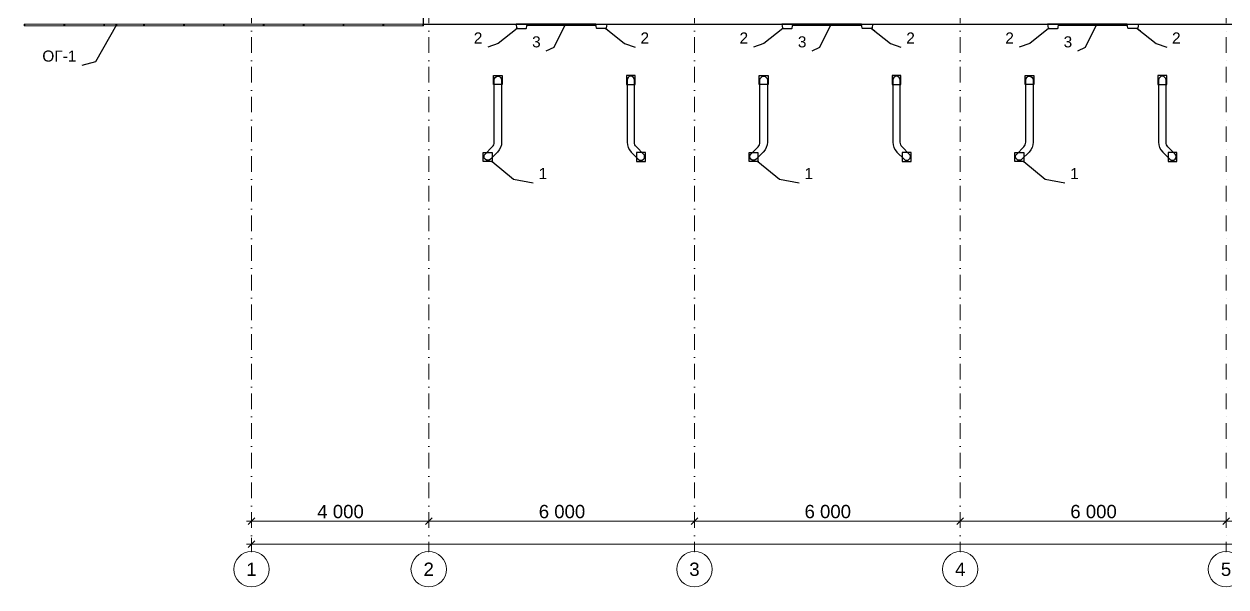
# Model space of a CAD drawing. Header units: millimetres. Extents: x -10605 to 104127, y -15987 to 52426.
# Drawn here: x -5136 to 21999, y -15987 to -3275 of the extents above; entities that cross this region are included whole.
import ezdxf
from ezdxf.enums import TextEntityAlignment as Align

# ---------------------------------------------------------------- set-up
doc = ezdxf.new("R2010")
doc.units = ezdxf.units.MM
doc.header["$MEASUREMENT"] = 0
doc.linetypes.add('Dot & Dashed', pattern=[670.277762, 352.777767, -176.388884, 0, -141.111112])
for name, color, linetype in [('Лестницы', 7, 'Continuous'), ('Оси', 7, 'Continuous'), ('Стены', 7, 'Continuous')]:
    doc.layers.add(name, color=color, linetype=linetype)
for name, color, linetype, lineweight in [('Лестницы_Ном._пера__100', 7, 'Continuous', 9), ('Металлический каркас здания_Ном._пера__98', 7, 'Continuous', 25), ('Оси_Ном._пера__200', 7, 'Continuous', 0), ('Оси_Ном._пера__97', 7, 'Continuous', 35), ('Оси_Ном._пера__98', 7, 'Continuous', 25), ('Оси_Ном._пера__99', 7, 'Continuous', 15), ('Отделочный_маркеры отделки_Ном._пера__200', 7, 'Continuous', 0), ('Стены _Ном._пера__91', 255, 'Continuous', 0), ('Стены _Ном._пера__98', 7, 'Continuous', 25)]:
    doc.layers.add(name, color=color, linetype=linetype, lineweight=lineweight)
doc.layers.add('Стены _Ном._пера__2', color=7, linetype='Continuous', lineweight=0, true_color=0xc2747474)
doc.styles.add('РЎР“Р•РќР•Р\xa0РР\xa0_РЎРўРР›Р¬_1', font='arial.ttf')
doc.dimstyles.new('СГЕНЕРИР_СТИЛЬ__1', dxfattribs={"dimtxt": 0.18, "dimasz": 91.2, "dimexe": 0.18, "dimexo": 0.0625, "dimgap": 0.09, "dimtad": 0, "dimtih": 1, "dimtoh": 1, "dimdec": 4, "dimzin": 0, "dimdsep": 46, "dimcen": 0.09, "dimadec": 0, "dimazin": 0, "dimtfac": 1, "dimtdec": 4, "dimtmove": 0, "dimatfit": 3, "dimldrblk": 'ARROWHEAD_11', "dimfxl": 1, "dimtolj": 1, "dimtzin": 0, "dimarcsym": 0})
doc.dimstyles.new('СГЕНЕРИР_СТИЛЬ__2', dxfattribs={"dimtxt": 300, "dimasz": 142.5, "dimexe": 0.18, "dimexo": 0.0625, "dimgap": 0.09, "dimtad": 1, "dimtih": 1, "dimtoh": 1, "dimdec": 4, "dimzin": 0, "dimdsep": 46, "dimtxsty": 'РЎР“Р•РќР•Р\xa0РР\xa0_РЎРўРР›Р¬_1', "dimblk": 'ARROWHEAD_6', "dimblk1": 'ARROWHEAD_6', "dimblk2": 'ARROWHEAD_6', "dimcen": 0.09, "dimse1": 1, "dimse2": 1, "dimadec": 0, "dimazin": 0, "dimtfac": 1, "dimtdec": 4, "dimtmove": 0, "dimatfit": 3, "dimfxl": 1, "dimtolj": 1, "dimtzin": 0, "dimarcsym": 0})

# ---------------------------------------------------------------- blocks, each defined once
blk = doc.blocks.new('Перекрытие_2', base_point=(5971, -3275))
at = {"layer": 'Стены _Ном._пера__98', "color": 7, "linetype": 'Continuous', "lineweight": 25, "flags": 128}
blk.add_lwpolyline([(5971, -3275), (5985, -3366), (5995, -3375), (6198, -3375), (6208, -3366), (6221, -3275)], close=True, dxfattribs=at)
blk = doc.blocks.new('Перекрытие_3', base_point=(8021, -3275))
at = {"layer": 'Стены _Ном._пера__98', "color": 7, "linetype": 'Continuous', "lineweight": 25, "flags": 128}
blk.add_lwpolyline([(8021, -3275), (8008, -3366), (7998, -3375), (7795, -3375), (7785, -3366), (7771, -3275)], close=True, dxfattribs=at)
blk = doc.blocks.new('Перекрытие_4', base_point=(11971, -3275))
at = {"layer": 'Стены _Ном._пера__98', "color": 7, "linetype": 'Continuous', "lineweight": 25, "flags": 128}
blk.add_lwpolyline([(11971, -3275), (11985, -3366), (11995, -3375), (12198, -3375), (12208, -3366), (12221, -3275)], close=True, dxfattribs=at)
blk = doc.blocks.new('Перекрытие_5', base_point=(14021, -3275))
at = {"layer": 'Стены _Ном._пера__98', "color": 7, "linetype": 'Continuous', "lineweight": 25, "flags": 128}
blk.add_lwpolyline([(14021, -3275), (14008, -3366), (13998, -3375), (13795, -3375), (13785, -3366), (13771, -3275)], close=True, dxfattribs=at)
blk = doc.blocks.new('Перекрытие_6', base_point=(17971, -3275))
at = {"layer": 'Стены _Ном._пера__98', "color": 7, "linetype": 'Continuous', "lineweight": 25, "flags": 128}
blk.add_lwpolyline([(17971, -3275), (17985, -3366), (17995, -3375), (18198, -3375), (18208, -3366), (18221, -3275)], close=True, dxfattribs=at)
blk = doc.blocks.new('Перекрытие_7', base_point=(20021, -3275))
at = {"layer": 'Стены _Ном._пера__98', "color": 7, "linetype": 'Continuous', "lineweight": 25, "flags": 128}
blk.add_lwpolyline([(20021, -3275), (20008, -3366), (19998, -3375), (19795, -3375), (19785, -3366), (19771, -3275)], close=True, dxfattribs=at)
blk = doc.blocks.new('Морф_1')
at = {"layer": 'Стены _Ном._пера__91', "color": 255, "linetype": 'Continuous', "lineweight": 0, "flags": 128}
for points in [[(6221, -3301), (6221, -3299)], [(6421, -3299), (6221, -3299)], [(6421, -3301), (6221, -3301)], [(6421, -3301), (6421, -3299)]]:
    blk.add_lwpolyline(points, dxfattribs=at)
blk = doc.blocks.new('Морф_2')
at = {"layer": 'Стены _Ном._пера__91', "color": 255, "linetype": 'Continuous', "lineweight": 0, "flags": 128}
for points in [[(6221, -3301), (6221, -3299)], [(6221, -3299), (6421, -3299)], [(6421, -3301), (6221, -3301)], [(6421, -3299), (6421, -3301)], [(6621, -3299), (6421, -3299)], [(6421, -3301), (6621, -3301)], [(6621, -3301), (6621, -3299)]]:
    blk.add_lwpolyline(points, dxfattribs=at)
blk = doc.blocks.new('Морф_3')
at = {"layer": 'Стены _Ном._пера__91', "color": 255, "linetype": 'Continuous', "lineweight": 0, "flags": 128}
for points in [[(6321, -3301), (6321, -3299)], [(6321, -3299), (6621, -3299)], [(6621, -3301), (6321, -3301)], [(6621, -3299), (6621, -3301)], [(6821, -3299), (6621, -3299)], [(6621, -3301), (6821, -3301)], [(6821, -3301), (6821, -3299)]]:
    blk.add_lwpolyline(points, dxfattribs=at)
blk = doc.blocks.new('Морф_4')
at = {"layer": 'Стены _Ном._пера__91', "color": 255, "linetype": 'Continuous', "lineweight": 0, "flags": 128}
for points in [[(6321, -3301), (6321, -3299)], [(6321, -3299), (6621, -3299)], [(6621, -3301), (6321, -3301)], [(6621, -3299), (6621, -3301)], [(6821, -3299), (6621, -3299)], [(6621, -3301), (6821, -3301)], [(6821, -3301), (6821, -3299)]]:
    blk.add_lwpolyline(points, dxfattribs=at)
blk = doc.blocks.new('Морф_5')
at = {"layer": 'Стены _Ном._пера__91', "color": 255, "linetype": 'Continuous', "lineweight": 0, "flags": 128}
for points in [[(6521, -3301), (6521, -3299)], [(6521, -3299), (6821, -3299)], [(6821, -3301), (6521, -3301)], [(6821, -3299), (6821, -3301)], [(7021, -3299), (6821, -3299)], [(6821, -3301), (7021, -3301)], [(7021, -3301), (7021, -3299)]]:
    blk.add_lwpolyline(points, dxfattribs=at)
blk = doc.blocks.new('Морф_6')
at = {"layer": 'Стены _Ном._пера__91', "color": 255, "linetype": 'Continuous', "lineweight": 0, "flags": 128}
for points in [[(6721, -3301), (6721, -3299)], [(6721, -3299), (7021, -3299)], [(7021, -3301), (6721, -3301)], [(7021, -3299), (7021, -3301)], [(7221, -3299), (7021, -3299)], [(7021, -3301), (7221, -3301)], [(7221, -3301), (7221, -3299)]]:
    blk.add_lwpolyline(points, dxfattribs=at)
blk = doc.blocks.new('Морф_7')
at = {"layer": 'Стены _Ном._пера__91', "color": 255, "linetype": 'Continuous', "lineweight": 0, "flags": 128}
for points in [[(6921, -3301), (6921, -3299)], [(6921, -3299), (7221, -3299)], [(7221, -3301), (6921, -3301)], [(7221, -3299), (7221, -3301)], [(7421, -3299), (7221, -3299)], [(7221, -3301), (7421, -3301)], [(7421, -3301), (7421, -3299)]]:
    blk.add_lwpolyline(points, dxfattribs=at)
blk = doc.blocks.new('Морф_8')
at = {"layer": 'Стены _Ном._пера__91', "color": 255, "linetype": 'Continuous', "lineweight": 0, "flags": 128}
for points in [[(7121, -3301), (7121, -3299)], [(7121, -3299), (7421, -3299)], [(7421, -3301), (7121, -3301)], [(7421, -3299), (7421, -3301)], [(7621, -3299), (7421, -3299)], [(7421, -3301), (7621, -3301)], [(7621, -3301), (7621, -3299)]]:
    blk.add_lwpolyline(points, dxfattribs=at)
blk = doc.blocks.new('Морф_9')
at = {"layer": 'Стены _Ном._пера__91', "color": 255, "linetype": 'Continuous', "lineweight": 0, "flags": 128}
for points in [[(7321, -3301), (7321, -3299)], [(7321, -3299), (7621, -3299)], [(7621, -3301), (7321, -3301)], [(7621, -3299), (7621, -3301)], [(7771, -3299), (7621, -3299)], [(7621, -3301), (7771, -3301)], [(7771, -3299), (7771, -3301)]]:
    blk.add_lwpolyline(points, dxfattribs=at)
blk = doc.blocks.new('Морф_10')
at = {"layer": 'Стены _Ном._пера__91', "color": 255, "linetype": 'Continuous', "lineweight": 0, "flags": 128}
for points in [[(7521, -3301), (7521, -3299)], [(7521, -3299), (7771, -3299)], [(7771, -3301), (7521, -3301)], [(7771, -3299), (7771, -3301)]]:
    blk.add_lwpolyline(points, dxfattribs=at)
blk = doc.blocks.new('Морф_11')
at = {"layer": 'Стены _Ном._пера__91', "color": 255, "linetype": 'Continuous', "lineweight": 0, "flags": 128}
for points in [[(7721, -3301), (7721, -3299)], [(7721, -3299), (7771, -3299)], [(7771, -3301), (7721, -3301)], [(7771, -3299), (7771, -3301)]]:
    blk.add_lwpolyline(points, dxfattribs=at)
blk = doc.blocks.new('Морф_12')
at = {"layer": 'Стены _Ном._пера__91', "color": 255, "linetype": 'Continuous', "lineweight": 0, "flags": 128}
for points in [[(12221, -3301), (12221, -3299)], [(12421, -3299), (12221, -3299)], [(12421, -3301), (12221, -3301)], [(12421, -3301), (12421, -3299)]]:
    blk.add_lwpolyline(points, dxfattribs=at)
blk = doc.blocks.new('Морф_13')
at = {"layer": 'Стены _Ном._пера__91', "color": 255, "linetype": 'Continuous', "lineweight": 0, "flags": 128}
for points in [[(12221, -3301), (12221, -3299)], [(12221, -3299), (12421, -3299)], [(12421, -3301), (12221, -3301)], [(12421, -3299), (12421, -3301)], [(12621, -3299), (12421, -3299)], [(12421, -3301), (12621, -3301)], [(12621, -3301), (12621, -3299)]]:
    blk.add_lwpolyline(points, dxfattribs=at)
blk = doc.blocks.new('Морф_14')
at = {"layer": 'Стены _Ном._пера__91', "color": 255, "linetype": 'Continuous', "lineweight": 0, "flags": 128}
for points in [[(12321, -3301), (12321, -3299)], [(12321, -3299), (12621, -3299)], [(12621, -3301), (12321, -3301)], [(12621, -3299), (12621, -3301)], [(12821, -3299), (12621, -3299)], [(12621, -3301), (12821, -3301)], [(12821, -3301), (12821, -3299)]]:
    blk.add_lwpolyline(points, dxfattribs=at)
blk = doc.blocks.new('Морф_15')
at = {"layer": 'Стены _Ном._пера__91', "color": 255, "linetype": 'Continuous', "lineweight": 0, "flags": 128}
for points in [[(12321, -3301), (12321, -3299)], [(12321, -3299), (12621, -3299)], [(12621, -3301), (12321, -3301)], [(12621, -3299), (12621, -3301)], [(12821, -3299), (12621, -3299)], [(12621, -3301), (12821, -3301)], [(12821, -3301), (12821, -3299)]]:
    blk.add_lwpolyline(points, dxfattribs=at)
blk = doc.blocks.new('Морф_16')
at = {"layer": 'Стены _Ном._пера__91', "color": 255, "linetype": 'Continuous', "lineweight": 0, "flags": 128}
for points in [[(12521, -3301), (12521, -3299)], [(12521, -3299), (12821, -3299)], [(12821, -3301), (12521, -3301)], [(12821, -3299), (12821, -3301)], [(13021, -3299), (12821, -3299)], [(12821, -3301), (13021, -3301)], [(13021, -3301), (13021, -3299)]]:
    blk.add_lwpolyline(points, dxfattribs=at)
blk = doc.blocks.new('Морф_17')
at = {"layer": 'Стены _Ном._пера__91', "color": 255, "linetype": 'Continuous', "lineweight": 0, "flags": 128}
for points in [[(12721, -3301), (12721, -3299)], [(12721, -3299), (13021, -3299)], [(13021, -3301), (12721, -3301)], [(13021, -3299), (13021, -3301)], [(13221, -3299), (13021, -3299)], [(13021, -3301), (13221, -3301)], [(13221, -3301), (13221, -3299)]]:
    blk.add_lwpolyline(points, dxfattribs=at)
blk = doc.blocks.new('Морф_18')
at = {"layer": 'Стены _Ном._пера__91', "color": 255, "linetype": 'Continuous', "lineweight": 0, "flags": 128}
for points in [[(12921, -3301), (12921, -3299)], [(12921, -3299), (13221, -3299)], [(13221, -3301), (12921, -3301)], [(13221, -3299), (13221, -3301)], [(13421, -3299), (13221, -3299)], [(13221, -3301), (13421, -3301)], [(13421, -3301), (13421, -3299)]]:
    blk.add_lwpolyline(points, dxfattribs=at)
blk = doc.blocks.new('Морф_19')
at = {"layer": 'Стены _Ном._пера__91', "color": 255, "linetype": 'Continuous', "lineweight": 0, "flags": 128}
for points in [[(13121, -3301), (13121, -3299)], [(13121, -3299), (13421, -3299)], [(13421, -3301), (13121, -3301)], [(13421, -3299), (13421, -3301)], [(13621, -3299), (13421, -3299)], [(13421, -3301), (13621, -3301)], [(13621, -3301), (13621, -3299)]]:
    blk.add_lwpolyline(points, dxfattribs=at)
blk = doc.blocks.new('Морф_20')
at = {"layer": 'Стены _Ном._пера__91', "color": 255, "linetype": 'Continuous', "lineweight": 0, "flags": 128}
for points in [[(13321, -3301), (13321, -3299)], [(13321, -3299), (13621, -3299)], [(13621, -3301), (13321, -3301)], [(13621, -3299), (13621, -3301)], [(13771, -3299), (13621, -3299)], [(13621, -3301), (13771, -3301)], [(13771, -3299), (13771, -3301)]]:
    blk.add_lwpolyline(points, dxfattribs=at)
blk = doc.blocks.new('Морф_21')
at = {"layer": 'Стены _Ном._пера__91', "color": 255, "linetype": 'Continuous', "lineweight": 0, "flags": 128}
for points in [[(13521, -3301), (13521, -3299)], [(13521, -3299), (13771, -3299)], [(13771, -3301), (13521, -3301)], [(13771, -3299), (13771, -3301)]]:
    blk.add_lwpolyline(points, dxfattribs=at)
blk = doc.blocks.new('Морф_22')
at = {"layer": 'Стены _Ном._пера__91', "color": 255, "linetype": 'Continuous', "lineweight": 0, "flags": 128}
for points in [[(13721, -3301), (13721, -3299)], [(13721, -3299), (13771, -3299)], [(13771, -3301), (13721, -3301)], [(13771, -3299), (13771, -3301)]]:
    blk.add_lwpolyline(points, dxfattribs=at)
blk = doc.blocks.new('Морф_23')
at = {"layer": 'Стены _Ном._пера__91', "color": 255, "linetype": 'Continuous', "lineweight": 0, "flags": 128}
for points in [[(18221, -3301), (18221, -3299)], [(18421, -3299), (18221, -3299)], [(18421, -3301), (18221, -3301)], [(18421, -3301), (18421, -3299)]]:
    blk.add_lwpolyline(points, dxfattribs=at)
blk = doc.blocks.new('Морф_24')
at = {"layer": 'Стены _Ном._пера__91', "color": 255, "linetype": 'Continuous', "lineweight": 0, "flags": 128}
for points in [[(18221, -3301), (18221, -3299)], [(18221, -3299), (18421, -3299)], [(18421, -3301), (18221, -3301)], [(18421, -3299), (18421, -3301)], [(18621, -3299), (18421, -3299)], [(18421, -3301), (18621, -3301)], [(18621, -3301), (18621, -3299)]]:
    blk.add_lwpolyline(points, dxfattribs=at)
blk = doc.blocks.new('Морф_25')
at = {"layer": 'Стены _Ном._пера__91', "color": 255, "linetype": 'Continuous', "lineweight": 0, "flags": 128}
for points in [[(18321, -3301), (18321, -3299)], [(18321, -3299), (18621, -3299)], [(18621, -3301), (18321, -3301)], [(18621, -3299), (18621, -3301)], [(18821, -3299), (18621, -3299)], [(18621, -3301), (18821, -3301)], [(18821, -3301), (18821, -3299)]]:
    blk.add_lwpolyline(points, dxfattribs=at)
blk = doc.blocks.new('Морф_26')
at = {"layer": 'Стены _Ном._пера__91', "color": 255, "linetype": 'Continuous', "lineweight": 0, "flags": 128}
for points in [[(18321, -3301), (18321, -3299)], [(18321, -3299), (18621, -3299)], [(18621, -3301), (18321, -3301)], [(18621, -3299), (18621, -3301)], [(18821, -3299), (18621, -3299)], [(18621, -3301), (18821, -3301)], [(18821, -3301), (18821, -3299)]]:
    blk.add_lwpolyline(points, dxfattribs=at)
blk = doc.blocks.new('Морф_27')
at = {"layer": 'Стены _Ном._пера__91', "color": 255, "linetype": 'Continuous', "lineweight": 0, "flags": 128}
for points in [[(18521, -3301), (18521, -3299)], [(18521, -3299), (18821, -3299)], [(18821, -3301), (18521, -3301)], [(18821, -3299), (18821, -3301)], [(19021, -3299), (18821, -3299)], [(18821, -3301), (19021, -3301)], [(19021, -3301), (19021, -3299)]]:
    blk.add_lwpolyline(points, dxfattribs=at)
blk = doc.blocks.new('Морф_28')
at = {"layer": 'Стены _Ном._пера__91', "color": 255, "linetype": 'Continuous', "lineweight": 0, "flags": 128}
for points in [[(18721, -3301), (18721, -3299)], [(18721, -3299), (19021, -3299)], [(19021, -3301), (18721, -3301)], [(19021, -3299), (19021, -3301)], [(19221, -3299), (19021, -3299)], [(19021, -3301), (19221, -3301)], [(19221, -3301), (19221, -3299)]]:
    blk.add_lwpolyline(points, dxfattribs=at)
blk = doc.blocks.new('Морф_29')
at = {"layer": 'Стены _Ном._пера__91', "color": 255, "linetype": 'Continuous', "lineweight": 0, "flags": 128}
for points in [[(18921, -3301), (18921, -3299)], [(18921, -3299), (19221, -3299)], [(19221, -3301), (18921, -3301)], [(19221, -3299), (19221, -3301)], [(19421, -3299), (19221, -3299)], [(19221, -3301), (19421, -3301)], [(19421, -3301), (19421, -3299)]]:
    blk.add_lwpolyline(points, dxfattribs=at)
blk = doc.blocks.new('Морф_30')
at = {"layer": 'Стены _Ном._пера__91', "color": 255, "linetype": 'Continuous', "lineweight": 0, "flags": 128}
for points in [[(19121, -3301), (19121, -3299)], [(19121, -3299), (19421, -3299)], [(19421, -3301), (19121, -3301)], [(19421, -3299), (19421, -3301)], [(19621, -3299), (19421, -3299)], [(19421, -3301), (19621, -3301)], [(19621, -3301), (19621, -3299)]]:
    blk.add_lwpolyline(points, dxfattribs=at)
blk = doc.blocks.new('Морф_31')
at = {"layer": 'Стены _Ном._пера__91', "color": 255, "linetype": 'Continuous', "lineweight": 0, "flags": 128}
for points in [[(19321, -3301), (19321, -3299)], [(19321, -3299), (19621, -3299)], [(19621, -3301), (19321, -3301)], [(19621, -3299), (19621, -3301)], [(19771, -3299), (19621, -3299)], [(19621, -3301), (19771, -3301)], [(19771, -3299), (19771, -3301)]]:
    blk.add_lwpolyline(points, dxfattribs=at)
blk = doc.blocks.new('Морф_32')
at = {"layer": 'Стены _Ном._пера__91', "color": 255, "linetype": 'Continuous', "lineweight": 0, "flags": 128}
for points in [[(19521, -3301), (19521, -3299)], [(19521, -3299), (19771, -3299)], [(19771, -3301), (19521, -3301)], [(19771, -3299), (19771, -3301)]]:
    blk.add_lwpolyline(points, dxfattribs=at)
blk = doc.blocks.new('Морф_33')
at = {"layer": 'Стены _Ном._пера__91', "color": 255, "linetype": 'Continuous', "lineweight": 0, "flags": 128}
for points in [[(19721, -3301), (19721, -3299)], [(19721, -3299), (19771, -3299)], [(19771, -3301), (19721, -3301)], [(19771, -3299), (19771, -3301)]]:
    blk.add_lwpolyline(points, dxfattribs=at)
blk = doc.blocks.new('Wheel_Guide_WBM')
at = {"layer": 'Металлический каркас здания_Ном._пера__98', "color": 7, "linetype": 'Continuous', "lineweight": 25, "flags": 128}
for points in [[(-100, 100), (-100, -100), (100, -100), (100, 100)], [(129, -1638), (129, -1838), (329, -1838), (329, -1638)]]:
    blk.add_lwpolyline(points, close=True, dxfattribs=at)
blk.add_lwpolyline([(-84, 0), (-84, -1405, 0.198912), (8, -1626), (170, -1788, 1), (288, -1670), (126, -1508, -0.198912), (84, -1405), (84, 0, 1)], format="xyb", close=True, dxfattribs=at)
blk = doc.blocks.new('ARROWHEAD_11')
at = {"color": 0, "linetype": 'Continuous', "lineweight": 0}
blk.add_line((0, 0), (-1, 0), dxfattribs=at)
at = {"color": 0, "linetype": 'Continuous', "lineweight": 0, "const_width": 0.25, "flags": 128}
blk.add_lwpolyline([(-0.125, 0, 1), (0.125, 0, 1)], format="xyb", close=True, dxfattribs=at)
blk = doc.blocks.new('Перекрытие_75', base_point=(3875, -3275))
at = {"layer": 'Стены _Ном._пера__98', "color": 7, "linetype": 'Continuous', "lineweight": 25, "flags": 128}
blk.add_lwpolyline([(3875, -3275), (94125, -3275), (94125, -300), (3875, -300)], close=True, dxfattribs=at)
blk = doc.blocks.new('Перекрытие_76', base_point=(6221, -3299))
at = {"layer": 'Стены _Ном._пера__2', "linetype": 'Continuous', "lineweight": 0, "true_color": 0x979797}
blk.add_hatch(color=252, dxfattribs=at).paths.add_polyline_path([(6221, -3299), (7771, -3299), (7771, -3275), (6221, -3275)])
at = {"layer": 'Стены _Ном._пера__98', "color": 7, "linetype": 'Continuous', "lineweight": 25, "flags": 128}
blk.add_lwpolyline([(6221, -3299), (7771, -3299), (7771, -3275), (6221, -3275)], close=True, dxfattribs=at)
blk = doc.blocks.new('Перекрытие_77', base_point=(12221, -3299))
at = {"layer": 'Стены _Ном._пера__2', "linetype": 'Continuous', "lineweight": 0, "true_color": 0x979797}
blk.add_hatch(color=252, dxfattribs=at).paths.add_polyline_path([(12221, -3299), (13771, -3299), (13771, -3275), (12221, -3275)])
at = {"layer": 'Стены _Ном._пера__98', "color": 7, "linetype": 'Continuous', "lineweight": 25, "flags": 128}
blk.add_lwpolyline([(12221, -3299), (13771, -3299), (13771, -3275), (12221, -3275)], close=True, dxfattribs=at)
blk = doc.blocks.new('Перекрытие_78', base_point=(18221, -3299))
at = {"layer": 'Стены _Ном._пера__2', "linetype": 'Continuous', "lineweight": 0, "true_color": 0x979797}
blk.add_hatch(color=252, dxfattribs=at).paths.add_polyline_path([(18221, -3299), (19771, -3299), (19771, -3275), (18221, -3275)])
at = {"layer": 'Стены _Ном._пера__98', "color": 7, "linetype": 'Continuous', "lineweight": 25, "flags": 128}
blk.add_lwpolyline([(18221, -3299), (19771, -3299), (19771, -3275), (18221, -3275)], close=True, dxfattribs=at)
blk = doc.blocks.new('Ограждение_50')
at = {"layer": 'Лестницы_Ном._пера__100', "color": 7, "linetype": 'Continuous', "lineweight": 9, "flags": 128}
for points in [[(-5126, -3275), (-5128, -3275), (-5129, -3276), (-5131, -3278), (-5132, -3280), (-5134, -3282), (-5135, -3285), (-5135, -3288), (-5136, -3292), (-5136, -3295), (-5136, -3298), (-5135, -3302), (-5135, -3305), (-5134, -3308), (-5132, -3310), (-5131, -3312), (-5129, -3314), (-5128, -3315), (-5126, -3315), (-5124, -3315), (-5123, -3314), (-5121, -3312), (-5120, -3310), (-5118, -3308), (-5117, -3305), (-5117, -3302), (-5116, -3298), (-5116, -3295), (-5116, -3292), (-5117, -3288), (-5117, -3285), (-5118, -3282), (-5120, -3280), (-5121, -3278), (-5123, -3276), (-5124, -3275)], [(3875, -3315), (3875, -3275), (-5126, -3275), (-5126, -3315)], [(3875, -3315), (3875, -3275), (-5126, -3275), (-5126, -3315)], [(3875, -3315), (3875, -3275), (-5126, -3275), (-5126, -3315)], [(3875, -3315), (3875, -3275), (-5126, -3275), (-5126, -3315)], [(3875, -3315), (3875, -3275), (-5126, -3275), (-5126, -3315)], [(-4216, -3315), (-4216, -3275), (-4236, -3275), (-4236, -3315)], [(-3316, -3315), (-3316, -3275), (-3336, -3275), (-3336, -3315)], [(-2416, -3315), (-2416, -3275), (-2436, -3275), (-2436, -3315)], [(-1516, -3315), (-1516, -3275), (-1536, -3275), (-1536, -3315)], [(-615, -3315), (-615, -3275), (-635, -3275), (-635, -3315)], [(285, -3315), (285, -3275), (265, -3275), (265, -3315)], [(1185, -3315), (1185, -3275), (1165, -3275), (1165, -3315)], [(2085, -3315), (2085, -3275), (2065, -3275), (2065, -3315)], [(2985, -3315), (2985, -3275), (2965, -3275), (2965, -3315)], [(3875, -3275), (3873, -3275), (3872, -3276), (3870, -3278), (3869, -3280), (3867, -3282), (3866, -3285), (3866, -3288), (3865, -3292), (3865, -3295), (3865, -3298), (3866, -3302), (3866, -3305), (3867, -3308), (3869, -3310), (3870, -3312), (3872, -3314), (3873, -3315), (3875, -3315), (3877, -3315), (3878, -3314), (3880, -3312), (3881, -3310), (3883, -3308), (3884, -3305), (3884, -3302), (3885, -3298), (3885, -3295), (3885, -3292), (3884, -3288), (3884, -3285), (3883, -3282), (3881, -3280), (3880, -3278), (3878, -3276), (3877, -3275)]]:
    blk.add_lwpolyline(points, close=True, dxfattribs=at)
blk = doc.blocks.new('Стандартный Маркер Сетки_4')
at = {"layer": 'Оси_Ном._пера__200', "color": 7, "linetype": 'Dot & Dashed', "lineweight": 0}
for p in [(0, 0), (55187, 0)]:
    blk.add_line(p, (55187, 0), dxfattribs=at)
blk.add_point((55187, 0), dxfattribs=at)
blk.add_point((55187, 0), dxfattribs=at)
at = {"layer": 'Оси_Ном._пера__99', "color": 7, "linetype": 'Continuous', "lineweight": 15}
blk.add_circle((55587, 0), 400, dxfattribs=at)
at = {"layer": 'Оси_Ном._пера__200', "color": 7, "lineweight": 0, "style": 'РЎР“Р•РќР•Р\xa0РР\xa0_РЎРўРР›Р¬_1'}
blk.add_attdef('AC_MarkerText_1', text='', height=300, rotation=90, dxfattribs=at).set_placement((55368, -69), align=Align.TOP_CENTER)
blk = doc.blocks.new('*D2483')
at = {"layer": 'Оси_Ном._пера__200', "color": 7, "linetype": 'Continuous', "lineweight": 0}
for p, q in [((0, -15163), (0, -14881)), ((98000, -15163), (98000, -14881)), ((-112, -15022), (0, -15022)), ((0, -15022), (98000, -15022)), ((98000, -15022), (98113, -15022))]:
    blk.add_line(p, q, dxfattribs=at)
at = {"layer": 'Оси_Ном._пера__98', "color": 7, "linetype": 'Continuous', "lineweight": 25}
for p, q in [((75, -14947), (-75, -15097)), ((97925, -15097), (98075, -14947))]:
    blk.add_line(p, q, dxfattribs=at)
at = {"layer": 'Оси_Ном._пера__200', "color": 7, "lineweight": 0, "insert": (48371, -14962), "char_height": 300, "attachment_point": 7, "style": 'РЎР“Р•РќР•Р\xa0РР\xa0_РЎРўРР›Р¬_1'}
blk.add_mtext('\\A1;{\\pql;\\fArial|b0|i0|c204|p0;\\W1.000000;98\xa0000}', dxfattribs=at)
blk = doc.blocks.new('ARROWHEAD_6')
at = {"color": 0, "linetype": 'Continuous', "lineweight": 0}
for p, q in [((0, 0), (-1, 0)), ((-0.5, -0.5), (0.5, 0.5))]:
    blk.add_line(p, q, dxfattribs=at)
blk = doc.blocks.new('*D2492')
at = {"layer": 'Оси_Ном._пера__200', "color": 7, "linetype": 'Continuous', "lineweight": 0}
for p, q in [((0, -14639), (0, -14358)), ((4000, -14639), (4000, -14358)), ((-112, -14498), (0, -14498)), ((0, -14498), (4000, -14498)), ((4000, -14498), (10000, -14498))]:
    blk.add_line(p, q, dxfattribs=at)
at = {"layer": 'Оси_Ном._пера__97', "color": 7, "linetype": 'Continuous', "lineweight": 35}
for p, q in [((75, -14423), (-75, -14573)), ((4075, -14423), (3925, -14573))]:
    blk.add_line(p, q, dxfattribs=at)
at = {"layer": 'Оси_Ном._пера__200', "color": 7, "lineweight": 0, "insert": (1485, -14438), "char_height": 300, "attachment_point": 7, "style": 'РЎР“Р•РќР•Р\xa0РР\xa0_РЎРўРР›Р¬_1'}
blk.add_mtext('\\A1;{\\pql;\\fArial|b0|i0|c204|p0;\\W1.000000;4\xa0000}', dxfattribs=at)
blk = doc.blocks.new('*D2493')
at = {"layer": 'Оси_Ном._пера__200', "color": 7, "linetype": 'Continuous', "lineweight": 0}
for p, q in [((10000, -14639), (10000, -14358)), ((4000, -14498), (10000, -14498)), ((10000, -14498), (16000, -14498))]:
    blk.add_line(p, q, dxfattribs=at)
at = {"layer": 'Оси_Ном._пера__97', "color": 7, "linetype": 'Continuous', "lineweight": 35}
for p, q in [((4075, -14423), (3925, -14573)), ((10075, -14423), (9925, -14573))]:
    blk.add_line(p, q, dxfattribs=at)
at = {"layer": 'Оси_Ном._пера__200', "color": 7, "lineweight": 0, "insert": (6485, -14438), "char_height": 300, "attachment_point": 7, "style": 'РЎР“Р•РќР•Р\xa0РР\xa0_РЎРўРР›Р¬_1'}
blk.add_mtext('\\A1;{\\pql;\\fArial|b0|i0|c204|p0;\\W1.000000;6\xa0000}', dxfattribs=at)
blk = doc.blocks.new('*D2494')
at = {"layer": 'Оси_Ном._пера__200', "color": 7, "linetype": 'Continuous', "lineweight": 0}
for p, q in [((16000, -14639), (16000, -14358)), ((10000, -14498), (16000, -14498))]:
    blk.add_line(p, q, dxfattribs=at)
at = {"layer": 'Оси_Ном._пера__97', "color": 7, "linetype": 'Continuous', "lineweight": 35}
for p, q in [((10075, -14423), (9925, -14573)), ((16075, -14423), (15925, -14573))]:
    blk.add_line(p, q, dxfattribs=at)
at = {"layer": 'Оси_Ном._пера__200', "color": 7, "lineweight": 0, "insert": (12485, -14438), "char_height": 300, "attachment_point": 7, "style": 'РЎР“Р•РќР•Р\xa0РР\xa0_РЎРўРР›Р¬_1'}
blk.add_mtext('\\A1;{\\pql;\\fArial|b0|i0|c204|p0;\\W1.000000;6\xa0000}', dxfattribs=at)
blk = doc.blocks.new('*D2495')
at = {"layer": 'Оси_Ном._пера__200', "color": 7, "linetype": 'Continuous', "lineweight": 0}
for p, q in [((16000, -14639), (16000, -14358)), ((22000, -14639), (22000, -14358)), ((16000, -14498), (22000, -14498))]:
    blk.add_line(p, q, dxfattribs=at)
at = {"layer": 'Оси_Ном._пера__97', "color": 7, "linetype": 'Continuous', "lineweight": 35}
for p, q in [((16075, -14423), (15925, -14573)), ((22075, -14423), (21925, -14573))]:
    blk.add_line(p, q, dxfattribs=at)
at = {"layer": 'Оси_Ном._пера__200', "color": 7, "lineweight": 0, "insert": (18485, -14438), "char_height": 300, "attachment_point": 7, "style": 'РЎР“Р•РќР•Р\xa0РР\xa0_РЎРўРР›Р¬_1'}
blk.add_mtext('\\A1;{\\pql;\\fArial|b0|i0|c204|p0;\\W1.000000;6\xa0000}', dxfattribs=at)
blk = doc.blocks.new('*D2496')
at = {"layer": 'Оси_Ном._пера__200', "color": 7, "linetype": 'Continuous', "lineweight": 0}
for p, q in [((22000, -14639), (22000, -14358)), ((28000, -14639), (28000, -14358)), ((22000, -14498), (28000, -14498))]:
    blk.add_line(p, q, dxfattribs=at)
at = {"layer": 'Оси_Ном._пера__97', "color": 7, "linetype": 'Continuous', "lineweight": 35}
for p, q in [((22075, -14423), (21925, -14573)), ((28075, -14423), (27925, -14573))]:
    blk.add_line(p, q, dxfattribs=at)
at = {"layer": 'Оси_Ном._пера__200', "color": 7, "lineweight": 0, "insert": (24485, -14438), "char_height": 300, "attachment_point": 7, "style": 'РЎР“Р•РќР•Р\xa0РР\xa0_РЎРўРР›Р¬_1'}
blk.add_mtext('\\A1;{\\pql;\\fArial|b0|i0|c204|p0;\\W1.000000;6\xa0000}', dxfattribs=at)

msp = doc.modelspace()

# ---------------------------------------------------------------- block references
at = {"layer": 'Лестницы', "color": 7, "linetype": 'Continuous', "lineweight": 50}
msp.add_blockref('Ограждение_50', (0, 0), dxfattribs=at)
at = {"layer": 'Металлический каркас здания_Ном._пера__98', "color": 7, "linetype": 'Continuous', "lineweight": 25, "xscale": -1, "zscale": 1000}
for p in [(5561.91639, -4539.93779), (11561.91639, -4539.93779), (17561.91639, -4539.93779)]:
    msp.add_blockref('Wheel_Guide_WBM', p, dxfattribs=at)
at = {"layer": 'Металлический каркас здания_Ном._пера__98', "color": 7, "linetype": 'Continuous', "lineweight": 25, "zscale": 1000}
for p in [(8561.91639, -4539.93779), (14561.91639, -4539.93779), (20561.91639, -4539.93779)]:
    msp.add_blockref('Wheel_Guide_WBM', p, dxfattribs=at)
at = {"layer": 'Оси', "color": 8, "linetype": 'Continuous', "lineweight": 0, "true_color": 0x747474}
ref = msp.add_blockref('Стандартный Маркер Сетки_4', (0, 40000.00005), dxfattribs=dict(at, zscale=1000, rotation=270))
ref.add_attrib('AC_MarkerText_1', '1', dxfattribs={"layer": 'Оси_Ном._пера__200', "color": 7, "lineweight": 0, "height": 300, "rotation": 360, "style": 'РЎР“Р•РќР•Р\xa0РР\xa0_РЎРўРР›Р¬_1'}).set_placement((0, -15437.02337), align=Align.TOP_CENTER)
ref = msp.add_blockref('Стандартный Маркер Сетки_4', (4000, 40000.00005), dxfattribs=dict(at, zscale=1000, rotation=270))
ref.add_attrib('AC_MarkerText_1', '2', dxfattribs={"layer": 'Оси_Ном._пера__200', "color": 7, "lineweight": 0, "height": 300, "rotation": 360, "style": 'РЎР“Р•РќР•Р\xa0РР\xa0_РЎРўРР›Р¬_1'}).set_placement((4000, -15437.02337), align=Align.TOP_CENTER)
ref = msp.add_blockref('Стандартный Маркер Сетки_4', (10000, 40000.00005), dxfattribs=dict(at, zscale=1000, rotation=270))
ref.add_attrib('AC_MarkerText_1', '3', dxfattribs={"layer": 'Оси_Ном._пера__200', "color": 7, "lineweight": 0, "height": 300, "rotation": 360, "style": 'РЎР“Р•РќР•Р\xa0РР\xa0_РЎРўРР›Р¬_1'}).set_placement((10000, -15437.02337), align=Align.TOP_CENTER)
ref = msp.add_blockref('Стандартный Маркер Сетки_4', (16000.00006, 40000.00005), dxfattribs=dict(at, zscale=1000, rotation=270))
ref.add_attrib('AC_MarkerText_1', '4', dxfattribs={"layer": 'Оси_Ном._пера__200', "color": 7, "lineweight": 0, "height": 300, "rotation": 360, "style": 'РЎР“Р•РќР•Р\xa0РР\xa0_РЎРўРР›Р¬_1'}).set_placement((16000.00006, -15437.02337), align=Align.TOP_CENTER)
ref = msp.add_blockref('Стандартный Маркер Сетки_4', (22000, 40000.00005), dxfattribs=dict(at, zscale=1000, rotation=270))
ref.add_attrib('AC_MarkerText_1', '5', dxfattribs={"layer": 'Оси_Ном._пера__200', "color": 7, "lineweight": 0, "height": 300, "rotation": 360, "style": 'РЎР“Р•РќР•Р\xa0РР\xa0_РЎРўРР›Р¬_1'}).set_placement((22000, -15437.02337), align=Align.TOP_CENTER)
at = {"layer": 'Стены', "color": 7, "linetype": 'Continuous', "lineweight": 25}
for name, p in [('Перекрытие_75', (3875, -3275)), ('Перекрытие_2', (5971.2155, -3275)), ('Перекрытие_76', (6221.17383, -3299.07348)), ('Перекрытие_3', (8021.27341, -3275)), ('Перекрытие_4', (11971.2155, -3275)), ('Перекрытие_77', (12221.17383, -3299.07348)), ('Перекрытие_5', (14021.27341, -3275)), ('Перекрытие_6', (17971.2155, -3275)), ('Перекрытие_78', (18221.17383, -3299.07348)), ('Перекрытие_7', (20021.27341, -3275))]:
    msp.add_blockref(name, p, dxfattribs=at)
at = {"layer": 'Стены', "linetype": 'Continuous', "lineweight": 0}
for name in ['Морф_1', 'Морф_2', 'Морф_3', 'Морф_4', 'Морф_5', 'Морф_6', 'Морф_7', 'Морф_8', 'Морф_9', 'Морф_10', 'Морф_11', 'Морф_12', 'Морф_13', 'Морф_14', 'Морф_15', 'Морф_16', 'Морф_17', 'Морф_18', 'Морф_19', 'Морф_20', 'Морф_21', 'Морф_22', 'Морф_23', 'Морф_24', 'Морф_25', 'Морф_26', 'Морф_27', 'Морф_28', 'Морф_29', 'Морф_30', 'Морф_31', 'Морф_32', 'Морф_33']:
    msp.add_blockref(name, (0, 0), dxfattribs=at)

# ---------------------------------------------------------------- texts
at = {"layer": 'Отделочный_маркеры отделки_Ном._пера__200', "color": 7, "linetype": 'Continuous', "lineweight": 0, "char_height": 250, "style": 'РЎР“Р•РќР•Р\xa0РР\xa0_РЎРўРР›Р¬_1'}
for s, insert, attachment_point in [('\\A1;{\\pqr;\\fArial|b0|i0|c204|p0;\\W1.000000;2}', (5211.33999, -3715.30228), 9), ('\\A1;{\\pql;\\fArial|b0|i0|c204|p0;\\W1.000000;2}', (8781.14892, -3715.30228), 7), ('\\A1;{\\pqr;\\fArial|b0|i0|c204|p0;\\W1.000000;2}', (11211.33999, -3715.30228), 9), ('\\A1;{\\pql;\\fArial|b0|i0|c204|p0;\\W1.000000;2}', (14781.14892, -3715.30228), 7), ('\\A1;{\\pqr;\\fArial|b0|i0|c204|p0;\\W1.000000;2}', (17211.33999, -3715.30228), 9), ('\\A1;{\\pql;\\fArial|b0|i0|c204|p0;\\W1.000000;2}', (20781.14892, -3715.30228), 7), ('\\A1;{\\pqr;\\fArial|b0|i0|c204|p0;\\W1.000000;3}', (6527.6545, -3805.98357), 9), ('\\A1;{\\pqr;\\fArial|b0|i0|c204|p0;\\W1.000000;3}', (12527.6545, -3805.98357), 9), ('\\A1;{\\pqr;\\fArial|b0|i0|c204|p0;\\W1.000000;3}', (18527.6545, -3805.98357), 9), ('\\A1;{\\pqr;\\fArial|b0|i0|c204|p0;\\W1.000000;ОГ-\\fArial|b0|i0|c204|p0;\\W1.000000;1}', (-3952.19628, -4126.8432), 9), ('\\A1;{\\pql;\\fArial|b0|i0|c204|p0;\\W1.000000;1}', (6481.10439, -6777.14945), 7), ('\\A1;{\\pql;\\fArial|b0|i0|c204|p0;\\W1.000000;1}', (12481.10439, -6777.14945), 7), ('\\A1;{\\pql;\\fArial|b0|i0|c204|p0;\\W1.000000;1}', (18481.10439, -6777.14945), 7)]:
    msp.add_mtext(s, dxfattribs=dict(at, insert=insert, attachment_point=attachment_point))

# ---------------------------------------------------------------- dimensions: what is measured, and where the dimension line sits
at = {"layer": 'Оси', "color": 7, "linetype": 'Continuous', "lineweight": 0}
for base, p1, p2, picture, middle in [((4000, -14498.3327), (0, -15587.02337), (4000, -15587.02337), '*D2492', (1999.83803, -14288.3327)), ((10000, -14498.3327), (4000, -15587.02337), (10000, -15587.02337), '*D2493', (6999.83803, -14288.3327)), ((16000.00006, -14498.3327), (10000, -15587.02337), (16000.00006, -15587.02337), '*D2494', (12999.83806, -14288.3327)), ((22000, -14498.3327), (16000.00006, -15587.02337), (22000, -15587.02337), '*D2495', (18999.83806, -14288.3327)), ((28000, -14498.3327), (22000, -15587.02337), (28000, -15587.02337), '*D2496', (24999.83803, -14288.3327)), ((98000.0000716933, -15021.8971559644), (0, -15587.0233678859), (98000.0000716933, -15587.0233678859), '*D2483', (48999.5830575523, -14811.8971535802))]:
    dim = msp.add_linear_dim(base=base, p1=p1, p2=p2, dimstyle='СГЕНЕРИР_СТИЛЬ__2', dxfattribs=at)
    dim.commit()
    dim.dimension.update_dxf_attribs({"geometry": picture, "text_midpoint": middle, "dimtype": 160})

# ---------------------------------------------------------------- leaders
at = {"layer": 'Отделочный_маркеры отделки_Ном._пера__200', "color": 7, "linetype": 'Continuous', "lineweight": 0, "annotation_type": 0, "has_hookline": 1}
for points, hookline_direction, text_width in [([(-3049.51621, -3295), (-3519.59731, -4126.8432), (-3832.19628, -4208.37379)], 1, 690), ([(5994.84512, -3374.98221), (5568.80982, -3715.30228), (5331.33999, -3801.01751)], 1, 165.25), ([(7071.17383, -3300.56615), (6822.32918, -3805.98357), (6647.6545, -3887.34573)], 1, 163.5), ([(7997.64378, -3374.98221), (8423.67908, -3715.30228), (8661.14892, -3801.01751)], 0, 165.25), ([(11994.84512, -3374.98221), (11568.80982, -3715.30228), (11331.33999, -3801.01751)], 1, 165.25), ([(13071.17383, -3300.56615), (12822.32918, -3805.98357), (12647.6545, -3887.34573)], 1, 163.5), ([(13997.64378, -3374.98221), (14423.67908, -3715.30228), (14661.14892, -3801.01751)], 0, 165.25), ([(17994.84512, -3374.98221), (17568.80982, -3715.30228), (17331.33999, -3801.01751)], 1, 165.25), ([(19071.17383, -3300.56615), (18822.32918, -3805.98357), (18647.6545, -3887.34573)], 1, 163.5), ([(19997.64378, -3374.98221), (20423.67908, -3715.30228), (20661.14892, -3801.01751)], 0, 165.25), ([(5432.91639, -6378.01033), (5917.77046, -6777.14945), (6361.10439, -6862.8644)], 1, 92), ([(11432.91639, -6378.01033), (11917.77046, -6777.14945), (12361.10439, -6862.8644)], 1, 92), ([(17432.91639, -6378.01033), (17917.77046, -6777.14945), (18361.10439, -6862.8644)], 1, 92)]:
    msp.add_leader(points, dimstyle='СГЕНЕРИР_СТИЛЬ__1', dxfattribs=dict(at, hookline_direction=hookline_direction, text_width=text_width))

doc.saveas('drawing.dxf')
